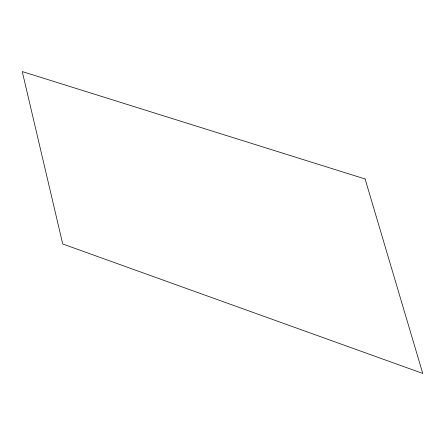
<?xml version="1.0" encoding="UTF-8"?>
<svg xmlns="http://www.w3.org/2000/svg" width="445" height="445" viewBox="0 0 445 445"><rect width="100%" height="100%" fill="white"/><g stroke="black" fill="none" stroke-linecap="round" stroke-linejoin="round"><path stroke-width="0.67" d="M365.1 178.968L22.25 71.562L62.728 243.988L422.75 373.438L365.1 178.968"/></g></svg>
